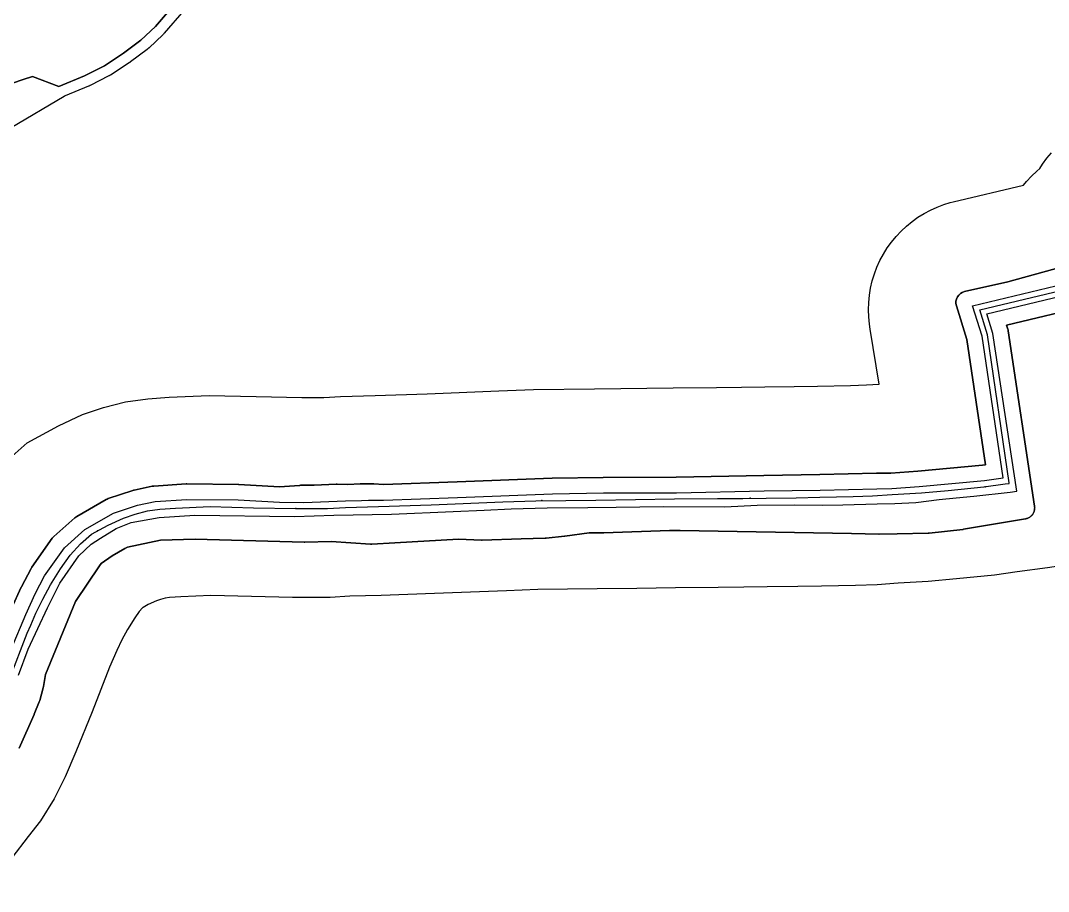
# Model space of a CAD drawing. Header units: inches. Extents: x 91426 to 118597, y 433843 to 446922.
# Drawn here: x 107044.5 to 107506.9, y 445261.9 to 445653.8 of the extents above; entities that cross this region are included whole.
import ezdxf

# ---------------------------------------------------------------- set-up
doc = ezdxf.new("R2010")
doc.units = ezdxf.units.IN
doc.header["$MEASUREMENT"] = 0
for name, color, linetype, true_color in [('As_waterkering_PWK', 7, 'Continuous', 0x8b0648), ('Beschermingszone_PWK', 7, 'Continuous', 0xde06d3), ('Kernzone_PWK', 7, 'Continuous', 0x33065f), ('Kruinlijnen_PWK', 7, 'Continuous', 0xda0676), ('Referentiepunten_PWK', 7, 'Continuous', 0x7e0730)]:
    doc.layers.add(name, color=color, linetype=linetype, true_color=true_color)

msp = doc.modelspace()

# ---------------------------------------------------------------- linework, layer by layer
at = {"layer": 'As_waterkering_PWK'}
for points in [[(107489.238, 445445.5291), (107489.1988, 445445.8145), (107479.47, 445512.35), (107475.9515, 445523.6512), (107522.4887, 445534.7707)], [(107168.3451, 445434.1972), (107170.5057, 445434.1567), (107182.5443, 445434.1567), (107190.7464, 445434.6859), (107205.5631, 445435.0828), (107229.2433, 445435.8765), (107261.5225, 445437.1995), (107276.3392, 445437.7286), (107303.3268, 445437.9932), (107321.0539, 445438.2578), (107338.6487, 445438.5224), (107357.9634, 445438.6547), (107369.3405, 445438.787), (107379.9238, 445438.9193), (107393.4176, 445439.0516), (107404.001, 445439.3161), (107419.0822, 445439.5807), (107427.6812, 445439.8453), (107436.5448, 445440.5068), (107449.774, 445441.3005), (107461.8125, 445442.3588), (107477.8199, 445443.9464), (107487.3449, 445445.2693), (107489.238, 445445.5291)], [(107049.0861, 445381.7185), (107051.443, 445387.0608), (107054.4857, 445393.4108), (107058.0576, 445399.8931), (107062.4232, 445407.0369), (107066.7888, 445413.2546), (107071.5513, 445418.2817), (107076.4461, 445422.6474), (107083.9868, 445426.7484), (107090.866, 445429.9234), (107096.0253, 445431.6432), (107101.5816, 445433.0984), (107107.1379, 445433.8922), (107114.2816, 445434.4213), (107129.7598, 445435.0828), (107149.339, 445434.5536), (107168.3451, 445434.1972)], [(106963.2922, 445261.909), (106968.099, 445267.6012), (106974.1845, 445273.1575), (106979.3439, 445278.3169), (106988.2074, 445285.196), (106996.9387, 445292.0752), (107004.4793, 445298.0284), (107010.8293, 445303.9815), (107016.2533, 445311.1253), (107020.7512, 445316.8138), (107024.72, 445323.1638), (107028.2919, 445330.3076), (107032.5252, 445340.0972), (107039.5367, 445357.4274), (107047.4742, 445378.065), (107049.0861, 445381.7185)]]:
    msp.add_lwpolyline(points, dxfattribs=at)
at = {"layer": 'Beschermingszone_PWK'}
for points in [[(107040.9132, 445625.6132), (107045.692, 445627.2481), (107049.9257, 445628.6593), (107061.6782, 445624.1436), (107073.3394, 445628.9066), (107082.2593, 445633.4421), (107090.8741, 445639.0863), (107098.6852, 445644.9447), (107105.2302, 445651.154), (107114.2317, 445661.5178)], [(107117.9886, 445658.2183), (107109.1636, 445648.0577), (107109.1557, 445648.0487), (107109.14, 445648.0306), (107109.1321, 445648.0216), (107109.0222, 445647.9004), (107108.7986, 445647.6616), (107108.6848, 445647.544), (107108.638, 445647.4978), (107108.5437, 445647.406), (107108.4963, 445647.3605), (107102.3364, 445641.5165), (107102.2648, 445641.4498), (107102.1202, 445641.3179), (107102.0473, 445641.2527), (107101.9225, 445641.1468), (107101.6696, 445640.9393), (107101.5414, 445640.8376), (107101.5196, 445640.8209), (107101.4757, 445640.7876), (107101.4538, 445640.7711), (107094.0011, 445635.1816), (107093.8911, 445635.1014), (107093.6689, 445634.9441), (107093.5568, 445634.8669), (107093.538, 445634.8544), (107093.5003, 445634.8295), (107093.4814, 445634.817), (107085.2289, 445629.4101), (107085.1099, 445629.3345), (107084.8697, 445629.1867), (107084.7486, 445629.1144), (107084.6325, 445629.0495), (107084.3988, 445628.9227), (107084.281, 445628.8608), (107075.7898, 445624.5433), (107075.7625, 445624.5295), (107075.7077, 445624.5021), (107075.6803, 445624.4885), (107075.5324, 445624.4185), (107075.2344, 445624.2835), (107075.0842, 445624.2184), (107075.0678, 445624.2116), (107075.0349, 445624.1981), (107075.0184, 445624.1914), (107064.5399, 445619.9381), (107064.1377, 445619.6618), (107040.2279, 445605.4298)], [(107036.7006, 445454.1962), (107047.4794, 445463.8098), (107061.5418, 445471.4577), (107072.4274, 445476.4819), (107081.7703, 445479.5962), (107091.6798, 445482.1915), (107101.7493, 445483.63), (107111.3667, 445484.3424), (107129.3673, 445485.1117), (107150.4831, 445484.541), (107170.9744, 445484.1567), (107180.933, 445484.1567), (107188.4666, 445484.6428), (107204.0561, 445485.0604), (107227.382, 445485.8422), (107259.6065, 445487.1629), (107275.2017, 445487.7199), (107302.7086, 445487.9896), (107338.1016, 445488.5198), (107357.5015, 445488.6527), (107368.7373, 445488.7833), (107379.3663, 445488.9162), (107392.5477, 445489.0454), (107402.9376, 445489.3052), (107417.8748, 445489.5672), (107425.0506, 445489.788), (107430.8, 445490.2171), (107426.7169, 445514.94), (107426.3568, 445517.1204), (107426.0355, 445520.3825), (107425.9289, 445523.6512), (107426.0355, 445526.9199), (107426.3568, 445530.182), (107426.8899, 445533.4098), (107427.6332, 445536.5988), (107428.5845, 445539.7333), (107429.7359, 445542.7926), (107431.0875, 445545.7761), (107432.6301, 445548.6615), (107434.3584, 445551.4418), (107436.2678, 445554.1056), (107438.3422, 445556.6332), (107440.58, 445559.0227), (107442.9695, 445561.2605), (107445.4971, 445563.3349), (107448.1609, 445565.2443), (107450.9412, 445566.9726), (107453.8266, 445568.5152), (107456.8101, 445569.8668), (107459.8699, 445571.0184), (107462.6154, 445571.8516), (107464.0516, 445572.2154), (107495.6685, 445579.7698), (107496.9606, 445581.344), (107499.1977, 445583.7327), (107501.5864, 445585.9697), (107502.9984, 445587.1288), (107504.2353, 445589.1175), (107506.1402, 445591.7753), (107508.2157, 445594.3049)], [(107043.8752, 445326.3974), (107050.6221, 445341.4787), (107050.6774, 445341.6071), (107050.6927, 445341.6445), (107052.9417, 445347.2007), (107053.0417, 445347.4695), (107053.1308, 445347.7611), (107054.7183, 445353.582), (107054.7241, 445353.6035), (107054.7984, 445353.9221), (107054.8351, 445354.1291), (107055.6691, 445359.4908), (107069.2756, 445392.3518), (107079.9576, 445408.3748), (107080.8251, 445409.4), (107085.7048, 445412.8855), (107091.4068, 445416.2825), (107092.6229, 445416.7689), (107107.5128, 445419.897), (107123.0667, 445420.407), (107172.1301, 445419.0881), (107172.2645, 445419.0863), (107172.3743, 445419.0875), (107184.1927, 445419.3472), (107201.9646, 445418.1711), (107201.9678, 445418.1709), (107202.5509, 445418.1668), (107212.8697, 445418.696), (107212.9112, 445418.6983), (107241.5085, 445420.4036), (107251.8492, 445420.0158), (107252.0366, 445420.0123), (107252.1881, 445420.0146), (107269.6358, 445420.5433), (107280.4689, 445420.8076), (107280.674, 445420.8168), (107280.8991, 445420.8367), (107289.2335, 445421.7627), (107289.334, 445421.7749), (107289.3804, 445421.7812), (107300.2774, 445423.3196), (107306.6731, 445423.3196), (107306.8293, 445423.322), (107336.3846, 445424.2457), (107341.2906, 445424.2457), (107418.2308, 445422.9236), (107430.5232, 445422.6593), (107430.6307, 445422.6581), (107430.7127, 445422.6588), (107438.7825, 445422.7911), (107438.7948, 445422.7913), (107452.8177, 445423.0559), (107453.0504, 445423.0657), (107453.2899, 445423.0872), (107468.3712, 445424.807), (107468.4573, 445424.8176), (107468.6369, 445424.8445), (107496.5096, 445429.5495), (107496.6529, 445429.5759), (107496.9715, 445429.6502), (107497.2846, 445429.7451), (107497.5908, 445429.8604), (107497.8888, 445429.9954), (107498.1774, 445430.1497), (107498.4553, 445430.3225), (107498.7212, 445430.513), (107498.9741, 445430.7206), (107499.2129, 445430.9443), (107499.4366, 445431.1831), (107499.6442, 445431.436), (107499.8347, 445431.7019), (107500.0075, 445431.9798), (107500.1618, 445432.2684), (107500.2968, 445432.5664), (107500.4121, 445432.8726), (107500.507, 445433.1857), (107500.5813, 445433.5043), (107500.6346, 445433.8272), (107500.6667, 445434.1528), (107500.6774, 445434.4798), (107500.6667, 445434.8068), (107500.6346, 445435.1324), (107500.6223, 445435.22), (107488.8149, 445514.0958), (107488.7739, 445514.3311), (107488.6996, 445514.6497), (107488.644, 445514.842), (107488.0428, 445516.7728), (107525.6294, 445525.7537)], [(107515.3485, 445408.8002), (107506.4134, 445407.5115), (107492.8158, 445405.6452), (107482.5468, 445404.2189), (107465.5379, 445402.5321), (107452.7239, 445401.4056), (107439.2312, 445400.596), (107429.7857, 445399.8911), (107420.0482, 445399.5915), (107404.8516, 445399.3249), (107394.1136, 445399.0565), (107380.3699, 445398.9217), (107369.823, 445398.7899), (107358.3329, 445398.6563), (107339.0864, 445398.5244), (107321.6509, 445398.2623), (107303.8213, 445397.9961), (107277.2493, 445397.7356), (107263.0554, 445397.2287), (107230.7323, 445395.904), (107206.7686, 445395.1007), (107192.5702, 445394.7204), (107183.8332, 445394.1567), (107170.1307, 445394.1567), (107166.8527, 445394.2182), (107148.4237, 445394.5638), (107130.0737, 445395.0597), (107116.6135, 445394.4845), (107111.4487, 445394.1019), (107109.503, 445393.8239), (107107.4293, 445393.2808), (107105.6168, 445392.6766), (107101.9427, 445390.9809), (107099.6195, 445389.7174), (107099.432, 445389.5501), (107097.8418, 445387.8717), (107095.8909, 445385.0931), (107092.6574, 445379.8019), (107090.0674, 445375.1016), (107087.7866, 445370.3415), (107084.4611, 445362.8037), (107076.7465, 445342.7458), (107069.4276, 445324.6558), (107064.5655, 445313.4121), (107059.6472, 445303.5755), (107053.4993, 445293.7388), (107047.8736, 445286.624), (107040.6476, 445277.1068)]]:
    msp.add_lwpolyline(points, dxfattribs=at)
msp.add_lwpolyline([(107517.4355, 445544.2086), (107488.5514, 445536.2293), (107469.1095, 445531.7836, 0.43695418), (107465.4501, 445525.4231), (107470.1794, 445510.233), (107478.4993, 445453.899), (107477.204, 445453.705), (107448.0915, 445451.0823), (107436.0335, 445450.1746), (107429.4768, 445450.0461), (107404.0904, 445449.5173), (107378.8251, 445449.1204), (107339.4429, 445448.3274), (107306.6443, 445448.1951), (107283.6419, 445447.7964), (107240.8474, 445446.2065), (107207.8456, 445445.0277), (107203.5018, 445445.2833, 0.01369925), (107203.228, 445445.2919), (107200.8139, 445445.3014), (107197.5628, 445445.3014, 0.01418843), (107197.2792, 445445.2934), (107191.6667, 445444.9745), (107186.9143, 445445.1012, 0.01817193), (107186.551, 445445.0977), (107176.6117, 445444.64), (107170.3768, 445444.64, 0.01729569), (107170.0312, 445444.628), (107161.0506, 445444.0058), (107142.7114, 445445.0463, 0.01129294), (107142.4857, 445445.054), (107119.3428, 445445.3201, 0.01972517), (107118.9486, 445445.3091), (107104.4889, 445444.3333, 0.0365077), (107103.7669, 445444.2312), (107095.584, 445442.4583, 0.02619066), (107095.0789, 445442.3209), (107083.9392, 445438.6529, 0.05046742), (107083.0195, 445438.2433), (107069.7768, 445430.6647, 0.05232749), (107068.93, 445430.0546), (107059.5288, 445421.6595, 0.05645532), (107058.779, 445420.8201), (107049.5752, 445407.8264, 0.03330312), (107049.2276, 445407.2591), (107044.9053, 445399.0199, 0.01448669), (107044.7782, 445398.7596), (107040.4886, 445389.2868)], format="xyb", dxfattribs=at)
at = {"layer": 'Kernzone_PWK'}
for points in [[(107114.2317, 445661.5178), (107105.2302, 445651.154), (107098.6852, 445644.9447), (107090.8741, 445639.0863), (107082.2593, 445633.4421), (107073.3394, 445628.9066), (107061.6782, 445624.1436), (107049.9257, 445628.6593), (107045.692, 445627.2481), (107040.9132, 445625.6132)], [(107525.6294, 445525.7537), (107488.0428, 445516.7728), (107488.644, 445514.842), (107488.6996, 445514.6497), (107488.7739, 445514.3311), (107488.8149, 445514.0958), (107500.6223, 445435.22), (107500.6346, 445435.1324), (107500.6667, 445434.8068), (107500.6774, 445434.4798), (107500.6667, 445434.1528), (107500.6346, 445433.8272), (107500.5813, 445433.5043), (107500.507, 445433.1857), (107500.4121, 445432.8726), (107500.2968, 445432.5664), (107500.1618, 445432.2684), (107500.0075, 445431.9798), (107499.8347, 445431.7019), (107499.6442, 445431.436), (107499.4366, 445431.1831), (107499.2129, 445430.9443), (107498.9741, 445430.7206), (107498.7212, 445430.513), (107498.4553, 445430.3225), (107498.1774, 445430.1497), (107497.8888, 445429.9954), (107497.5908, 445429.8604), (107497.2846, 445429.7451), (107496.9715, 445429.6502), (107496.6529, 445429.5759), (107496.5096, 445429.5495), (107468.6369, 445424.8445), (107468.4573, 445424.8176), (107468.3712, 445424.807), (107453.2899, 445423.0872), (107453.0504, 445423.0657), (107452.8177, 445423.0559), (107438.7948, 445422.7913), (107438.7825, 445422.7911), (107430.7127, 445422.6588), (107430.6307, 445422.6581), (107430.5232, 445422.6593), (107418.2308, 445422.9236), (107341.2906, 445424.2457), (107336.3846, 445424.2457), (107306.8293, 445423.322), (107306.6731, 445423.3196), (107300.2774, 445423.3196), (107289.3804, 445421.7812), (107289.334, 445421.7749), (107289.2335, 445421.7627), (107280.8991, 445420.8367), (107280.674, 445420.8168), (107280.4689, 445420.8076), (107269.6358, 445420.5433), (107252.1881, 445420.0146), (107252.0366, 445420.0123), (107251.8492, 445420.0158), (107241.5085, 445420.4036), (107212.9112, 445418.6983), (107212.8697, 445418.696), (107202.5509, 445418.1668), (107201.9678, 445418.1709), (107201.9646, 445418.1711), (107184.1927, 445419.3472), (107172.3743, 445419.0875), (107172.2645, 445419.0863), (107172.1301, 445419.0881), (107123.0667, 445420.407), (107107.5128, 445419.897), (107092.6229, 445416.7689), (107091.4068, 445416.2825), (107085.7048, 445412.8855), (107080.8251, 445409.4), (107079.9576, 445408.3748), (107069.2756, 445392.3518), (107055.6691, 445359.4908), (107054.8351, 445354.1291), (107054.7984, 445353.9221), (107054.7241, 445353.6035), (107054.7183, 445353.582), (107053.1308, 445347.7611), (107053.0417, 445347.4695), (107052.9417, 445347.2007), (107050.6927, 445341.6445), (107050.6774, 445341.6071), (107050.6221, 445341.4787), (107043.8752, 445326.3974)]]:
    msp.add_lwpolyline(points, dxfattribs=at)
msp.add_lwpolyline([(107040.4886, 445389.2868), (107044.7782, 445398.7596, -0.01448669), (107044.9053, 445399.0199), (107049.2276, 445407.2591, -0.03330312), (107049.5752, 445407.8264), (107058.779, 445420.8201, -0.05645532), (107059.5288, 445421.6595), (107068.93, 445430.0546, -0.05232749), (107069.7768, 445430.6647), (107083.0195, 445438.2433, -0.05046742), (107083.9392, 445438.6529), (107095.0789, 445442.3209, -0.02619066), (107095.584, 445442.4583), (107103.7669, 445444.2312, -0.0365077), (107104.4889, 445444.3333), (107118.9486, 445445.3091, -0.01972519), (107119.3428, 445445.3201), (107142.4857, 445445.054, -0.01129295), (107142.7114, 445445.0463), (107161.0506, 445444.0058), (107170.0312, 445444.628, -0.01729568), (107170.3768, 445444.64), (107176.6117, 445444.64), (107186.551, 445445.0977, -0.01817191), (107186.9143, 445445.1012), (107191.6667, 445444.9745), (107197.2792, 445445.2934, -0.01418842), (107197.5628, 445445.3014), (107200.8139, 445445.3014), (107203.228, 445445.2919, -0.01369924), (107203.5018, 445445.2833), (107207.8456, 445445.0277), (107240.8474, 445446.2065), (107283.6419, 445447.7964), (107306.6443, 445448.1951), (107339.4429, 445448.3274), (107378.8251, 445449.1204), (107404.0904, 445449.5173), (107429.4768, 445450.0461), (107436.0335, 445450.1746), (107448.0915, 445451.0823), (107477.204, 445453.705), (107478.4993, 445453.899), (107470.1794, 445510.233), (107465.4501, 445525.4231, -0.43695417), (107469.1095, 445531.7836), (107488.5514, 445536.2293), (107517.4355, 445544.2086)], format="xyb", dxfattribs=at)
at = {"layer": 'Kruinlijnen_PWK'}
for points in [[(107040.4154, 445371.2571, 0), (107046.8977, 445386.4707, 0), (107051.131, 445395.8193, 0), (107055.3644, 445403.8891, 0), (107064.3602, 445416.5891, 0), (107073.4359, 445424.6935, 0), (107086.3207, 445432.0673, 0), (107097.1686, 445435.6392, 0), (107105.1062, 445437.359, 0), (107119.3412, 445438.3196, 0), (107142.36, 445438.055, 0), (107161.0132, 445436.9967, 0), (107171.9934, 445436.8644, 0), (107190.699, 445437.6236, 0), (107197.8428, 445437.8881, 0), (107201.0178, 445438.0204, 0), (107207.7647, 445438.0204, 0), (107241.1023, 445439.2111, 0), (107283.8326, 445440.7986, 0), (107306.7191, 445441.1954, 0), (107339.5275, 445441.3277, 0), (107378.9505, 445442.1215, 0), (107404.2182, 445442.5184, 0), (107429.6183, 445443.0475, 0), (107436.3651, 445443.1798, 0), (107448.6683, 445444.1059, 0), (107478.0371, 445446.7517, 0), (107486.4449, 445448.0107, 0), (107477.0247, 445511.7942, 0), (107472.7696, 445525.4613, 0), (107521.3894, 445537.0784, 0)], [(107043.6044, 445359.1864, 0), (107047.924, 445370.9612, 0), (107056.569, 445389.4813, 0), (107062.1252, 445400.5938, 0), (107070.6782, 445412.8977, 0), (107076.2344, 445418.1894, 0), (107080.5138, 445420.8345, 0), (107087.4793, 445425.2009, 0), (107094.2261, 445427.8467, 0), (107106.8399, 445430.0949, 0), (107122.9795, 445431.2855, 0), (107167.6942, 445430.6241, 0), (107185.3753, 445431.154, 0), (107211.4368, 445431.6832, 0), (107239.1318, 445432.873, 0), (107253.0225, 445433.4022, 0), (107265.1934, 445434.0637, 0), (107281.4653, 445434.4605, 0), (107299.7215, 445434.7251, 0), (107312.4216, 445434.8574, 0), (107333.7206, 445435.122, 0), (107361.3696, 445434.9897, 0), (107375.7894, 445435.6512, 0), (107392.5905, 445435.9158, 0), (107405.1582, 445435.6512, 0), (107414.4187, 445435.9158, 0), (107429.7645, 445436.3126, 0), (107437.702, 445436.4449, 0), (107447.2271, 445436.9741, 0), (107457.6781, 445438.297, 0), (107465.351, 445438.9585, 0), (107473.2886, 445439.7522, 0), (107489.6928, 445441.6043, 0), (107492.6587, 445442.0695, 0), (107481.9153, 445512.9058, 0), (107479.1334, 445521.8411, 0), (107523.588, 445532.463, 0)]]:
    msp.add_polyline3d(points, dxfattribs=at)
at = {"layer": 'Referentiepunten_PWK'}
for p in [(107478.3395, 445444.0186), (107372.7103, 445438.8291), (107168.2935, 445434.1982), (107279.0038, 445437.7547), (107079.182, 445424.1353)]:
    msp.add_point(p, dxfattribs=at)

doc.saveas('drawing.dxf')
